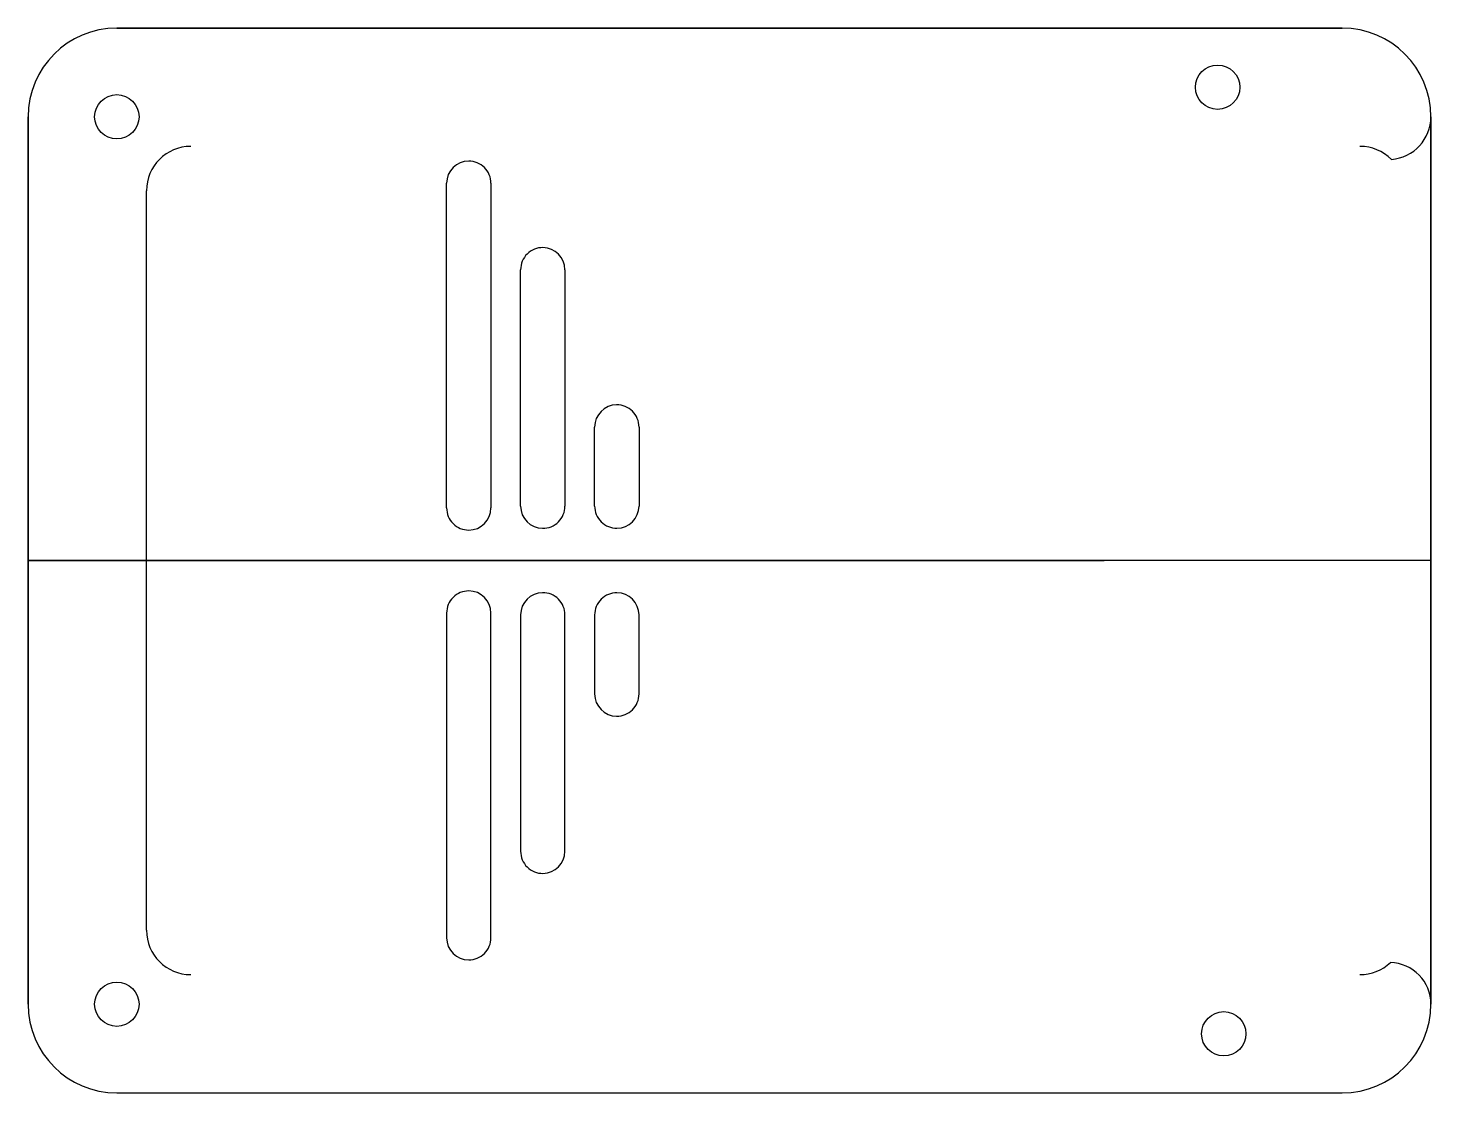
# Model space of a CAD drawing. Header units: millimetres. Extents: x -8 to 86.8, y -8 to 64.
import ezdxf

# ---------------------------------------------------------------- set-up
doc = ezdxf.new("R2010")
doc.units = ezdxf.units.MM
doc.layers.get('0').update_dxf_attribs({"linetype": 'CONTINUOUS'})

msp = doc.modelspace()

# ---------------------------------------------------------------- linework, layer by layer
for p, q in [((80.796, 64), (-2, 64)), ((-2, 64), (80.796, 64)), ((80.796, 64), (-2, 64)), ((-8, 58), (-8, -2)), ((-8, -2), (-8, 58)), ((-8, 58), (-8, -2)), ((86.796, 58), (86.796, -2)), ((86.796, -2), (86.796, 58)), ((21.781, 55.003), (21.781, 55.003)), ((20.281, 31.556), (20.281, 53.503)), ((23.281, 53.503), (23.281, 31.556)), ((0, 3), (0, 53)), ((26.792, 49.157), (26.792, 49.157)), ((25.281, 31.676), (25.281, 47.657)), ((28.282, 47.657), (28.282, 31.676)), ((31.771, 38.524), (31.771, 38.524)), ((30.282, 31.682), (30.282, 37.024)), ((33.284, 37.024), (33.284, 31.682)), ((21.782, 30.056), (21.782, 30.056)), ((26.769, 30.176), (26.769, 30.176)), ((31.795, 30.182), (31.795, 30.182)), ((86.796, 28), (-8, 28)), ((-8, 28), (64.719, 28)), ((21.782, 25.944), (21.782, 25.944)), ((26.769, 25.824), (26.769, 25.824)), ((31.795, 25.818), (31.795, 25.818)), ((20.281, 24.444), (20.281, 2.497)), ((23.281, 2.497), (23.281, 24.444)), ((25.281, 24.324), (25.281, 8.343)), ((28.282, 8.343), (28.282, 24.324)), ((30.282, 24.318), (30.282, 18.976)), ((33.284, 18.976), (33.284, 24.318)), ((31.771, 17.476), (31.771, 17.476)), ((26.792, 6.843), (26.792, 6.843)), ((21.781, 0.997), (21.781, 0.997)), ((-2, -8), (80.796, -8)), ((-2, -8), (80.796, -8))]:
    msp.add_line(p, q)
for centre in [(72.38, 60), (72.38, 60), (-2, 58), (-2, 58), (-2, -2), (-2, -2), (72.796, -4), (72.796, -4)]:
    msp.add_circle(centre, 1.5)
for centre, radius, start, end in [((-2, 58), 6, 90, 180), ((-2, 58), 6, 90, 180), ((80.796, 58), 6, 0, 90), ((80.796, 58), 6, 0, 90), ((83.909, 58), 2.886, 274.21309, 360), ((3, 53), 3, 90, 180), ((82, 53), 3, 45, 90), ((21.781, 53.503), 1.5, 90.01864, 180), ((21.781, 53.503), 1.5, 0, 90.01655), ((26.781, 47.657), 1.5, 89.57802, 180), ((26.782, 47.657), 1.5, 0, 89.62218), ((31.782, 37.024), 1.5, 90.41619, 180), ((31.784, 37.024), 1.5, 0, 90.47299), ((21.781, 31.556), 1.5, 180, 270.02307), ((21.781, 31.556), 1.5, -89.97484, 0), ((26.781, 31.676), 1.5, 180, 269.52625), ((26.782, 31.676), 1.5, -90.5179, 0), ((31.782, 31.682), 1.5, 180, 270.49472), ((31.784, 31.682), 1.5, -89.56207, 0), ((21.781, 24.444), 1.5, 89.97693, 180), ((21.781, 24.444), 1.5, 0, 89.97484), ((26.781, 24.324), 1.5, 90.47375, 180), ((26.782, 24.324), 1.5, 0, 90.5179), ((31.782, 24.318), 1.5, 89.50528, 180), ((31.784, 24.318), 1.5, 0, 89.56207), ((31.782, 18.976), 1.5, 180, 269.58381), ((31.784, 18.976), 1.5, 269.52701, 360), ((26.781, 8.343), 1.5, 180, 270.42198), ((26.782, 8.343), 1.5, -89.62218, 0), ((3, 3), 3, 180, 270), ((21.781, 2.497), 1.5, 180, 269.98136), ((21.781, 2.497), 1.5, 269.98345, 360), ((82, 3), 3, 270, 313.22366), ((83.981, -2), 2.815, 0, 88.49951), ((-2, -2), 6, 180, 270), ((-2, -2), 6, 180, 270), ((80.796, -2), 6, -90, 0), ((80.796, -2), 6, 270, 360)]:
    msp.add_arc(centre, radius, start, end)

doc.saveas('drawing.dxf')
